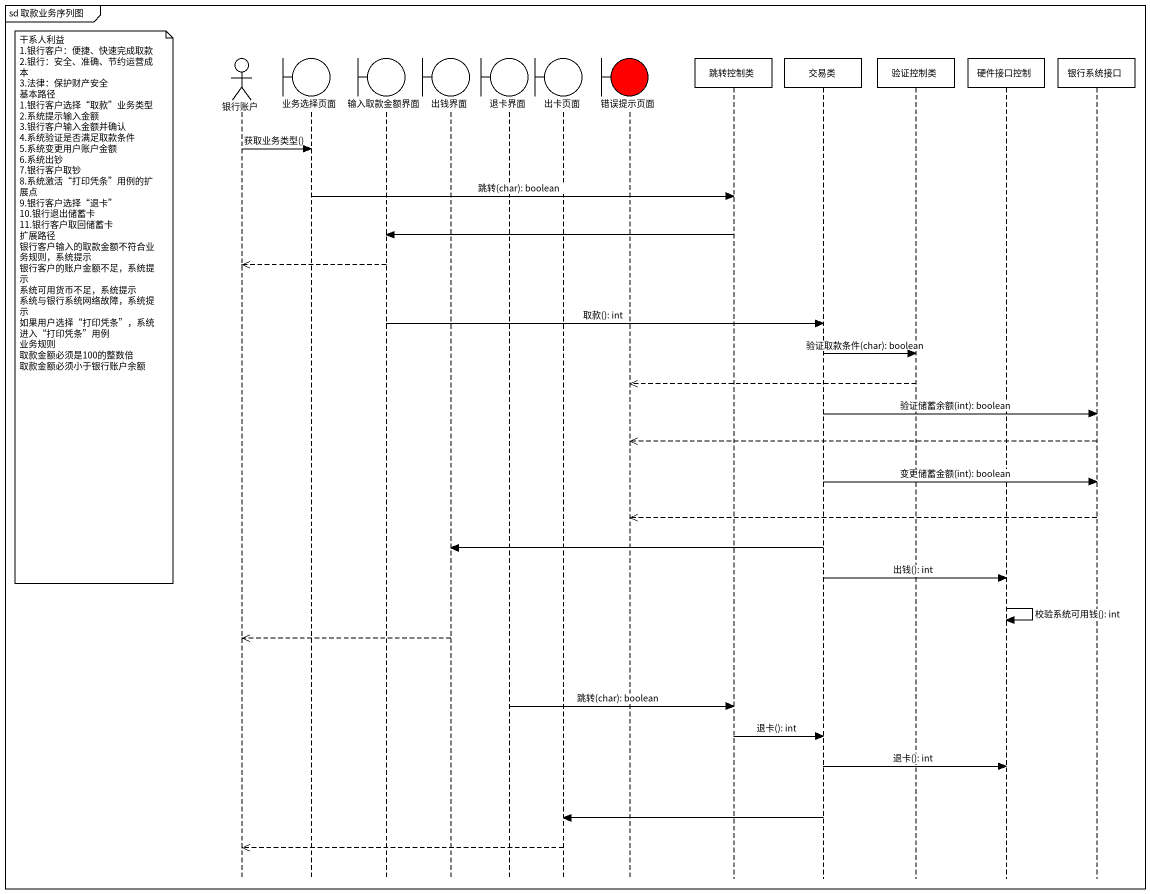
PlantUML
@startuml
mainframe sd 取款业务序列图
hide footbox
actor 银行账户
boundary 业务选择页面
boundary 输入取款金额界面
boundary 出钱界面
boundary 退卡界面
boundary 出卡页面
boundary 错误提示页面 #FF0000
participant 跳转控制类
participant 交易类
participant 验证控制类
participant 硬件接口控制
participant 银行系统接口

银行账户 -> 业务选择页面 : 获取业务类型()
业务选择页面 -> 跳转控制类 : 跳转(char): boolean
跳转控制类 -> 输入取款金额界面
输入取款金额界面 -->> 银行账户
note left of 银行账户
  干系人利益
  1.银行客户：便捷、快速完成取款
  2.银行：安全、准确、节约运营成本
  3.法律：保护财产安全
  基本路径
  1.银行客户选择“取款”业务类型
  2.系统提示输入金额
  3.银行客户输入金额并确认
  4.系统验证是否满足取款条件
  5.系统变更用户账户金额
  6.系统出钞
  7.银行客户取钞
  8.系统激活“打印凭条”用例的扩展点
  9.银行客户选择“退卡”
  10.银行退出储蓄卡
  11.银行客户取回储蓄卡
  扩展路径
  银行客户输入的取款金额不符合业务规则，系统提示
  银行客户的账户金额不足，系统提示
  系统可用货币不足，系统提示
  系统与银行系统网络故障，系统提示
  如果用户选择“打印凭条”，系统进入“打印凭条”用例
  业务规则
  取款金额必须是100的整数倍
  取款金额必须小于银行账户余额
end note
输入取款金额界面 -> 交易类 : 取款(): int
交易类 -> 验证控制类 : 验证取款条件(char): boolean
验证控制类 -->> 错误提示页面
交易类 -> 银行系统接口 : 验证储蓄余额(int): boolean
银行系统接口 -->> 错误提示页面
交易类 -> 银行系统接口 : 变更储蓄金额(int): boolean
银行系统接口 -->> 错误提示页面
交易类 -> 出钱界面
交易类 -> 硬件接口控制 : 出钱(): int
硬件接口控制 -> 硬件接口控制 : 校验系统可用钱(): int
出钱界面 -->> 银行账户
退卡界面 -> 跳转控制类 : 跳转(char): boolean
跳转控制类 -> 交易类 : 退卡(): int
交易类 -> 硬件接口控制 : 退卡(): int
交易类 -> 出卡页面
出卡页面 -->> 银行账户
@enduml
